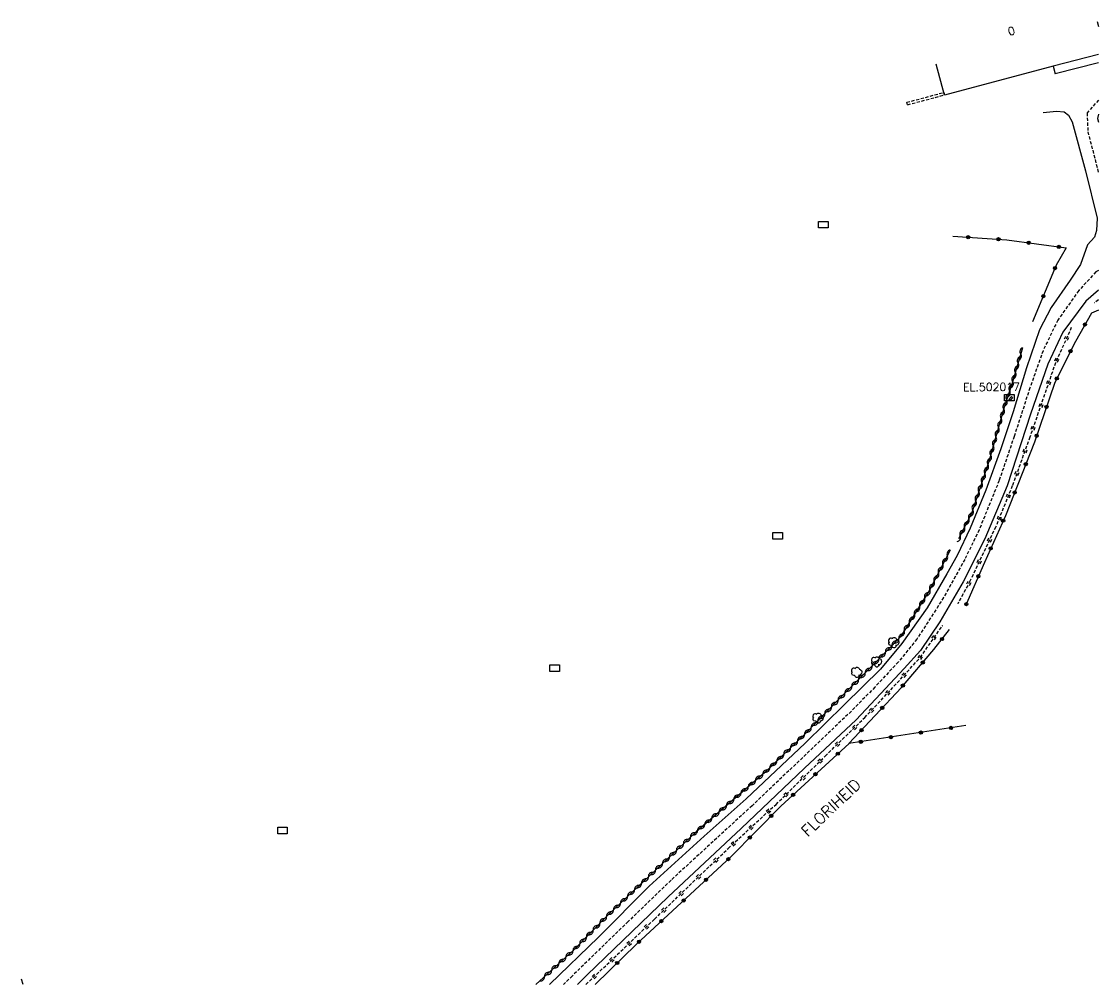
# Model space of a CAD drawing. Header units: millimetres. Extents: x 267000 to 268000, y 124000 to 125000.
# Drawn here: x 267831.8 to 268000, y 124000 to 124150.3 of the extents above; entities that cross this region are included whole.
import ezdxf
from ezdxf.enums import TextEntityAlignment as Align

# ---------------------------------------------------------------- set-up
doc = ezdxf.new("R2010")
doc.units = ezdxf.units.MM
doc.linetypes.add('DASHED', pattern=[0.75, 0.5, -0.25])
doc.layers.get('0').update_dxf_attribs({"linetype": 'CONTINUOUS'})
for name, color, linetype in [('W0001', 6, 'DASHED'), ('W0008', 7, 'CONTINUOUS'), ('W0100', 7, 'CONTINUOUS'), ('W0105', 7, 'CONTINUOUS'), ('W0112', 1, 'DASHED'), ('W0220', 5, 'DASHED'), ('W0300', 7, 'CONTINUOUS'), ('W0310', 3, 'CONTINUOUS'), ('W0322', 7, 'CONTINUOUS'), ('W0984', 7, 'CONTINUOUS'), ('W0989', 7, 'CONTINUOUS'), ('W0991', 7, 'CONTINUOUS'), ('W1471', 7, 'CONTINUOUS')]:
    doc.layers.add(name, color=color, linetype=linetype)
doc.styles.get("Standard").update_dxf_attribs({"font": 'romans.shx', "width": 0.85})

# ---------------------------------------------------------------- blocks, each defined once
blk = doc.blocks.new('T1471')
at = {"color": 0, "linetype": 'Continuous', "flags": 128}
blk.add_lwpolyline([(-0.75, -0.5), (-0.75, 0.5), (0.75, 0.5), (0.75, -0.5), (-0.75, -0.5)], dxfattribs=at)
blk = doc.blocks.new('T300')
for p, q in [((-0.8, 0.51), (-0.86, 0.34)), ((-0.86, 0.34), (-0.86, 0.17)), ((-0.86, 0.17), (-0.74, 0.06)), ((-0.69, 0.63), (-0.8, 0.51)), ((-0.8, -0.06), (-0.74, 0.06)), ((-0.74, 0.06), (-0.69, 0.11)), ((-0.57, 0.69), (-0.69, 0.63)), ((-0.46, 0.69), (-0.57, 0.69)), ((-0.29, 0.63), (-0.46, 0.69)), ((-0.29, 0.63), (-0.17, 0.74)), ((-0.23, 0.57), (-0.29, 0.63)), ((-0.17, 0.74), (-0.06, 0.8)), ((-0.06, 0.8), (0.06, 0.8)), ((0.06, 0.8), (0.23, 0.74)), ((0.23, 0.74), (0.34, 0.63)), ((0.34, 0.63), (0.4, 0.51)), ((0.46, 0.46), (0.34, 0.46)), ((0.4, 0.51), (0.4, 0.46)), ((0.57, 0.4), (0.46, 0.46)), ((0.57, 0.4), (0.69, 0.29)), ((0.69, 0.29), (0.74, 0.17)), ((0.74, 0.06), (0.69, -0.17)), ((0.74, 0.17), (0.74, 0.06)), ((-0.8, -0.17), (-0.8, -0.06)), ((-0.8, -0.23), (-0.8, -0.17)), ((-0.74, -0.34), (-0.8, -0.23)), ((-0.69, -0.4), (-0.74, -0.34)), ((-0.51, -0.46), (-0.69, -0.4)), ((-0.4, -0.46), (-0.51, -0.46)), ((-0.4, -0.46), (-0.34, -0.46)), ((-0.34, -0.46), (-0.34, -0.4)), ((-0.34, -0.51), (-0.34, -0.46)), ((-0.29, -0.63), (-0.34, -0.51)), ((-0.17, -0.74), (-0.29, -0.63)), ((-0.06, -0.8), (-0.17, -0.74)), ((0.06, -0.8), (-0.06, -0.8)), ((0.17, -0.74), (0.06, -0.8)), ((0.23, -0.69), (0.17, -0.74)), ((0.29, -0.46), (0.23, -0.46)), ((0.29, -0.63), (0.23, -0.69)), ((0.46, -0.4), (0.29, -0.46)), ((0.34, -0.51), (0.29, -0.63)), ((0.34, -0.51), (0.34, -0.46)), ((0.57, -0.34), (0.46, -0.4)), ((0.63, -0.29), (0.57, -0.34)), ((0.69, -0.17), (0.63, -0.29))]:
    blk.add_line(p, q)
blk = doc.blocks.new('t310o')
at = {"color": 0, "linetype": 'Continuous'}
for centre, start, end in [((-0.5, 0.38), 216.8699, 323.1304), ((0.5, -0.37), 36.8699, 143.1303)]:
    blk.add_arc(centre, 0.625, start, end, dxfattribs=at)
blk = doc.blocks.new('t322o')
at = {"color": 0, "linetype": 'Continuous'}
for radius in [0.25, 0.15]:
    blk.add_circle((0, 0), radius, dxfattribs=at)
blk = doc.blocks.new('t220o')
at = {"color": 0, "linetype": 'Continuous'}
for p, q in [((-0.25, 0.25), (0.25, 0.25)), ((-0.25, -0.25), (0.25, -0.25))]:
    blk.add_line(p, q, dxfattribs=at)

msp = doc.modelspace()

# ---------------------------------------------------------------- linework, layer by layer
at = {"layer": 'W0001'}
for points in [[(268000, 124138.08), (267998.23, 124136.06), (267998.34, 124133.13), (268000, 124126.75)], [(268000, 124111.44), (267999.6, 124111.24), (267996.91, 124108.32), (267993.65, 124103.72), (267991.34, 124098.93), (267989.3, 124093.15), (267986.84, 124085.57), (267984.49, 124078.67), (267981.36, 124070.98), (267979.12, 124066.36), (267975.82, 124060.4), (267971.64, 124053.91), (267968.75, 124050.37), (267965.09, 124046.43), (267961.41, 124042.67), (267945.9, 124027.9), (267933.24, 124016.28), (267926.55, 124009.83), (267917.83, 124001.35), (267916.46, 124000)]]:
    msp.add_lwpolyline(points, dxfattribs=at)
at = {"layer": 'W0008'}
for points in [[(267991.34, 124136.11), (267993.43, 124136.32), (267994.62, 124136.21), (267995.32, 124135.73), (267995.89, 124134.68), (267997.95, 124127.04), (267999.79, 124119.66), (267999.69, 124117.7), (267999.36, 124116.66), (267998.31, 124115.45), (267997.2, 124112.41), (267995.56, 124109.95), (267992.62, 124105.67), (267990.77, 124102.18), (267988.75, 124096.29), (267986.7, 124089.41), (267984.77, 124083.6), (267982.41, 124077.17), (267979.98, 124071.22), (267977.92, 124066.97), (267976.34, 124064.1), (267973.26, 124058.78), (267969.31, 124053.21), (267965.97, 124049.21), (267960.36, 124043.72), (267954.19, 124037.69), (267944.96, 124028.96), (267938.44, 124023.14), (267929.84, 124015.32), (267921.91, 124007.36), (267914.24, 124000)], [(268000, 124135.89), (267999.86, 124135.19), (268000, 124134.61)], [(268000, 124108.41), (267998.02, 124106.69), (267994.45, 124101.84), (267992.11, 124096.83), (267989.36, 124089.01), (267985.75, 124077.87), (267982.25, 124069.59), (267978.87, 124062.88), (267975.25, 124056.61), (267972.23, 124052.13), (267969.67, 124049.33), (267966.73, 124046.19), (267962.15, 124041.3), (267954.11, 124033.77), (267944.18, 124024.33), (267932.81, 124013.7), (267920.09, 124001.45), (267918.63, 124000)]]:
    msp.add_lwpolyline(points, dxfattribs=at)
at = {"layer": 'W0100'}
msp.add_line((267999.8, 124150.33), (268000, 124149.57), dxfattribs=at)
for points in [[(268000, 124145.21), (267992.91, 124143.34), (267975.94, 124138.83), (267974.66, 124143.66), (267974.66, 124143.66), (267974.66, 124143.66), (267974.66, 124143.66), (267974.66, 124143.66), (267974.66, 124143.66), (267974.66, 124143.66), (267974.66, 124143.66), (267974.66, 124143.66), (267974.66, 124143.66), (267974.66, 124143.66), (267974.66, 124143.66), (267974.66, 124143.66), (267974.66, 124143.66), (267974.66, 124143.66), (267974.66, 124143.66), (267974.66, 124143.66), (267974.66, 124143.66), (267974.66, 124143.66), (267974.66, 124143.66), (267974.66, 124143.66), (267974.66, 124143.66), (267974.66, 124143.66), (267974.66, 124143.66), (267974.66, 124143.66), (267974.66, 124143.66), (267974.66, 124143.66), (267974.66, 124143.66), (267974.66, 124143.66), (267974.66, 124143.66), (267974.66, 124143.66), (267974.66, 124143.66), (267974.66, 124143.66), (267974.66, 124143.66), (267974.66, 124143.66), (267974.66, 124143.66), (267974.66, 124143.66), (267974.66, 124143.66), (267974.66, 124143.66), (267974.66, 124143.66), (267974.66, 124143.66), (267974.66, 124143.66), (267974.66, 124143.66), (267974.66, 124143.66), (267974.66, 124143.66), (267974.66, 124143.66), (267974.66, 124143.66), (267974.66, 124143.66), (267974.66, 124143.66), (267974.66, 124143.66), (267974.66, 124143.66), (267974.66, 124143.66), (267974.66, 124143.66), (267974.66, 124143.66), (267974.66, 124143.66), (267974.66, 124143.66), (267974.66, 124143.66), (267974.66, 124143.66), (267974.66, 124143.66), (267974.66, 124143.66), (267974.66, 124143.66), (267974.66, 124143.66), (267974.66, 124143.66), (267974.66, 124143.66), (267974.66, 124143.66), (267974.66, 124143.66), (267974.66, 124143.66), (267974.66, 124143.66), (267974.66, 124143.66), (267974.66, 124143.66), (267974.66, 124143.66), (267974.66, 124143.66), (267974.66, 124143.66), (267974.66, 124143.66), (267974.66, 124143.66), (267974.66, 124143.66), (267974.66, 124143.66), (267974.66, 124143.66), (267974.66, 124143.66), (267974.66, 124143.66), (267974.66, 124143.66), (267974.66, 124143.66), (267974.66, 124143.66), (267974.66, 124143.66), (267974.66, 124143.66), (267974.66, 124143.66), (267974.66, 124143.66), (267974.66, 124143.66), (267974.66, 124143.66), (267974.66, 124143.66), (267974.66, 124143.66), (267974.66, 124143.66), (267974.66, 124143.66), (267974.66, 124143.66), (267974.66, 124143.66), (267974.66, 124143.66), (267974.66, 124143.66)], [(267974.66, 124143.66), (267974.66, 124143.66), (267974.66, 124143.66), (267974.66, 124143.66), (267974.66, 124143.66), (267974.66, 124143.66), (267974.66, 124143.66), (267974.66, 124143.66), (267974.66, 124143.66), (267974.66, 124143.66), (267974.66, 124143.66), (267974.66, 124143.66), (267974.66, 124143.66), (267974.66, 124143.66), (267974.66, 124143.66), (267974.66, 124143.66), (267974.66, 124143.66), (267974.66, 124143.66), (267974.66, 124143.66), (267974.66, 124143.66)], [(267986.01, 124091.35), (267986.43, 124091.79), (267986.6, 124091.63), (267986.21, 124091.17), (267986.01, 124091.35)], [(267832.05, 124000), (267831.8, 124000.8), (267831.8, 124000.8), (267831.8, 124000.8), (267831.8, 124000.8), (267831.8, 124000.8), (267831.8, 124000.8), (267831.8, 124000.8), (267831.8, 124000.8), (267831.8, 124000.8), (267831.8, 124000.8), (267831.8, 124000.8), (267831.8, 124000.8), (267831.8, 124000.8), (267831.8, 124000.8), (267831.8, 124000.8), (267831.8, 124000.8), (267831.8, 124000.8), (267831.8, 124000.8), (267831.8, 124000.8), (267831.8, 124000.8), (267831.8, 124000.8), (267831.8, 124000.8), (267831.8, 124000.8), (267831.8, 124000.8), (267831.8, 124000.8), (267831.8, 124000.8), (267831.8, 124000.8), (267831.8, 124000.8), (267831.8, 124000.8), (267831.8, 124000.8), (267831.8, 124000.8), (267831.8, 124000.8), (267831.8, 124000.8), (267831.8, 124000.8), (267831.8, 124000.8), (267831.8, 124000.8), (267831.8, 124000.8), (267831.8, 124000.8), (267831.8, 124000.8), (267831.8, 124000.8), (267831.8, 124000.8), (267831.8, 124000.8), (267831.8, 124000.8), (267831.8, 124000.8), (267831.8, 124000.8), (267831.8, 124000.8), (267831.8, 124000.8), (267831.8, 124000.8), (267831.8, 124000.8), (267831.8, 124000.8), (267831.8, 124000.8), (267831.8, 124000.8), (267831.8, 124000.8), (267831.8, 124000.8), (267831.8, 124000.8), (267831.8, 124000.8), (267831.8, 124000.8), (267831.8, 124000.8), (267831.8, 124000.8), (267831.8, 124000.8), (267831.8, 124000.8), (267831.8, 124000.8), (267831.8, 124000.8), (267831.8, 124000.8), (267831.8, 124000.8), (267831.8, 124000.8), (267831.8, 124000.8), (267831.8, 124000.8), (267831.8, 124000.8), (267831.8, 124000.8), (267831.8, 124000.8), (267831.8, 124000.8), (267831.8, 124000.8), (267831.8, 124000.8), (267831.8, 124000.8), (267831.8, 124000.8), (267831.8, 124000.8), (267831.8, 124000.8), (267831.8, 124000.8), (267831.8, 124000.8), (267831.8, 124000.8), (267831.8, 124000.8), (267831.8, 124000.8), (267831.8, 124000.8), (267831.8, 124000.8), (267831.8, 124000.8), (267831.8, 124000.8), (267831.8, 124000.8), (267831.8, 124000.8), (267831.8, 124000.8), (267831.8, 124000.8), (267831.8, 124000.8), (267831.8, 124000.8), (267831.8, 124000.8)], [(267831.8, 124000.8), (267831.8, 124000.8), (267831.8, 124000.8), (267831.8, 124000.8), (267831.8, 124000.8), (267831.8, 124000.8), (267831.8, 124000.8), (267831.8, 124000.8), (267831.8, 124000.8), (267831.8, 124000.8), (267831.8, 124000.8), (267831.8, 124000.8), (267831.8, 124000.8), (267831.8, 124000.8), (267831.8, 124000.8), (267831.8, 124000.8), (267831.8, 124000.8), (267831.8, 124000.8), (267831.8, 124000.8), (267831.8, 124000.8)]]:
    msp.add_lwpolyline(points, dxfattribs=at)
at = {"layer": 'W0105'}
for p in [(267992.94, 124143.35), (268000, 124143.91)]:
    msp.add_line(p, (267993.26, 124142.15), dxfattribs=at)
at = {"layer": 'W0112'}
for points in [[(267970.17, 124137.34), (267970.07, 124137.72), (267975.83, 124139.26), (267975.93, 124138.87), (267975.93, 124138.87), (267975.93, 124138.87), (267975.93, 124138.87), (267975.93, 124138.87), (267975.93, 124138.87), (267975.93, 124138.87), (267975.93, 124138.87), (267975.93, 124138.87), (267975.93, 124138.87), (267975.93, 124138.87), (267975.93, 124138.87), (267975.93, 124138.87), (267975.93, 124138.87), (267975.93, 124138.87), (267975.93, 124138.87), (267975.93, 124138.87), (267975.93, 124138.87), (267975.93, 124138.87), (267975.93, 124138.87), (267975.93, 124138.87), (267975.93, 124138.87), (267975.93, 124138.87), (267975.93, 124138.87), (267975.93, 124138.87), (267975.93, 124138.87), (267975.93, 124138.87), (267975.93, 124138.87), (267975.93, 124138.87), (267975.93, 124138.87), (267975.93, 124138.87), (267975.93, 124138.87), (267975.93, 124138.87), (267975.93, 124138.87), (267975.93, 124138.87), (267975.93, 124138.87), (267975.93, 124138.87), (267975.93, 124138.87), (267975.93, 124138.87), (267975.93, 124138.87), (267975.93, 124138.87), (267975.93, 124138.87), (267975.93, 124138.87), (267975.93, 124138.87), (267975.93, 124138.87), (267975.93, 124138.87), (267975.93, 124138.87), (267975.93, 124138.87), (267975.93, 124138.87), (267975.93, 124138.87), (267975.93, 124138.87), (267975.93, 124138.87), (267975.93, 124138.87), (267975.93, 124138.87), (267975.93, 124138.87), (267975.93, 124138.87), (267975.93, 124138.87), (267975.93, 124138.87), (267975.93, 124138.87), (267975.93, 124138.87), (267975.93, 124138.87), (267975.93, 124138.87), (267975.93, 124138.87), (267975.93, 124138.87), (267975.93, 124138.87), (267975.93, 124138.87), (267975.93, 124138.87), (267975.93, 124138.87), (267975.93, 124138.87), (267975.93, 124138.87), (267975.93, 124138.87), (267975.93, 124138.87), (267975.93, 124138.87), (267975.93, 124138.87), (267975.93, 124138.87), (267975.93, 124138.87), (267975.93, 124138.87), (267975.93, 124138.87), (267975.93, 124138.87), (267975.93, 124138.87), (267975.93, 124138.87), (267975.93, 124138.87), (267975.93, 124138.87), (267975.93, 124138.87), (267975.93, 124138.87), (267975.93, 124138.87), (267975.93, 124138.87), (267975.93, 124138.87), (267975.93, 124138.87), (267975.93, 124138.87), (267975.93, 124138.87), (267975.93, 124138.87), (267975.93, 124138.87), (267975.93, 124138.87), (267975.93, 124138.87), (267975.93, 124138.87), (267975.93, 124138.87), (267975.93, 124138.87), (267975.93, 124138.87), (267975.93, 124138.87), (267975.93, 124138.87), (267975.93, 124138.87), (267975.93, 124138.87), (267975.93, 124138.87), (267975.93, 124138.87), (267975.93, 124138.87), (267975.93, 124138.87), (267975.93, 124138.87), (267975.93, 124138.87), (267975.93, 124138.87), (267975.93, 124138.87), (267975.93, 124138.87), (267975.93, 124138.87), (267975.93, 124138.87), (267975.93, 124138.87), (267975.93, 124138.87), (267975.93, 124138.87)], [(267970.17, 124137.34), (267975.93, 124138.87), (267975.93, 124138.87), (267975.93, 124138.87), (267975.93, 124138.87), (267975.93, 124138.87), (267975.93, 124138.87), (267975.93, 124138.87), (267975.93, 124138.87), (267975.93, 124138.87), (267975.93, 124138.87), (267975.93, 124138.87), (267975.93, 124138.87), (267975.93, 124138.87), (267975.93, 124138.87), (267975.93, 124138.87), (267975.93, 124138.87), (267975.93, 124138.87), (267975.93, 124138.87), (267975.93, 124138.87), (267975.93, 124138.87), (267975.93, 124138.87), (267975.93, 124138.87), (267975.93, 124138.87), (267975.93, 124138.87), (267975.93, 124138.87), (267975.93, 124138.87), (267975.93, 124138.87), (267975.93, 124138.87), (267975.93, 124138.87), (267975.93, 124138.87), (267975.93, 124138.87), (267975.93, 124138.87), (267975.93, 124138.87), (267975.93, 124138.87), (267975.93, 124138.87), (267975.93, 124138.87), (267975.93, 124138.87), (267975.93, 124138.87), (267975.93, 124138.87), (267975.93, 124138.87), (267975.93, 124138.87), (267975.93, 124138.87), (267975.93, 124138.87), (267975.93, 124138.87), (267975.93, 124138.87), (267975.93, 124138.87), (267975.93, 124138.87), (267975.93, 124138.87), (267975.93, 124138.87), (267975.93, 124138.87), (267975.93, 124138.87), (267975.93, 124138.87), (267975.93, 124138.87), (267975.93, 124138.87), (267975.93, 124138.87), (267975.93, 124138.87), (267975.93, 124138.87), (267975.93, 124138.87), (267975.93, 124138.87), (267975.93, 124138.87), (267975.93, 124138.87), (267975.93, 124138.87), (267975.93, 124138.87), (267975.93, 124138.87), (267975.93, 124138.87), (267975.93, 124138.87), (267975.93, 124138.87), (267975.93, 124138.87), (267975.93, 124138.87), (267975.93, 124138.87), (267975.93, 124138.87), (267975.93, 124138.87), (267975.93, 124138.87), (267975.93, 124138.87), (267975.93, 124138.87), (267975.93, 124138.87), (267975.93, 124138.87), (267975.93, 124138.87), (267975.93, 124138.87), (267975.93, 124138.87), (267975.93, 124138.87), (267975.93, 124138.87), (267975.93, 124138.87), (267975.93, 124138.87), (267975.93, 124138.87), (267975.93, 124138.87), (267975.93, 124138.87), (267975.93, 124138.87), (267975.93, 124138.87), (267975.93, 124138.87), (267975.93, 124138.87), (267975.93, 124138.87), (267975.93, 124138.87), (267975.93, 124138.87), (267975.93, 124138.87), (267975.93, 124138.87), (267975.93, 124138.87), (267975.93, 124138.87), (267975.93, 124138.87), (267975.93, 124138.87), (267975.93, 124138.87), (267975.93, 124138.87), (267975.93, 124138.87), (267975.93, 124138.87), (267975.93, 124138.87), (267975.93, 124138.87), (267975.93, 124138.87), (267975.93, 124138.87), (267975.93, 124138.87), (267975.93, 124138.87), (267975.93, 124138.87), (267975.93, 124138.87), (267975.93, 124138.87), (267975.93, 124138.87), (267975.93, 124138.87), (267975.93, 124138.87), (267975.93, 124138.87), (267975.93, 124138.87), (267975.93, 124138.87)]]:
    msp.add_lwpolyline(points, dxfattribs=at)
at = {"layer": 'W0220'}
for points in [[(268000, 124106.88), (267999.33, 124106.39), (267999.33, 124106.39), (267999.33, 124106.39), (267999.33, 124106.39), (267999.33, 124106.39), (267999.33, 124106.39), (267999.33, 124106.39), (267999.33, 124106.39), (267999.33, 124106.39), (267999.33, 124106.39), (267999.33, 124106.39), (267999.33, 124106.39), (267999.33, 124106.39), (267999.33, 124106.39), (267999.33, 124106.39), (267999.33, 124106.39), (267999.33, 124106.39), (267999.33, 124106.39), (267999.33, 124106.39), (267999.33, 124106.39), (267999.33, 124106.39), (267999.33, 124106.39), (267999.33, 124106.39), (267999.33, 124106.39), (267999.33, 124106.39), (267999.33, 124106.39), (267999.33, 124106.39), (267999.33, 124106.39), (267999.33, 124106.39), (267999.33, 124106.39), (267999.33, 124106.39), (267999.33, 124106.39), (267999.33, 124106.39), (267999.33, 124106.39), (267999.33, 124106.39), (267999.33, 124106.39), (267999.33, 124106.39), (267999.33, 124106.39), (267999.33, 124106.39), (267999.33, 124106.39), (267999.33, 124106.39), (267999.33, 124106.39), (267999.33, 124106.39), (267999.33, 124106.39), (267999.33, 124106.39), (267999.33, 124106.39), (267999.33, 124106.39), (267999.33, 124106.39), (267999.33, 124106.39), (267999.33, 124106.39), (267999.33, 124106.39), (267999.33, 124106.39), (267999.33, 124106.39), (267999.33, 124106.39), (267999.33, 124106.39), (267999.33, 124106.39), (267999.33, 124106.39), (267999.33, 124106.39), (267999.33, 124106.39), (267999.33, 124106.39), (267999.33, 124106.39), (267999.33, 124106.39), (267999.33, 124106.39), (267999.33, 124106.39), (267999.33, 124106.39), (267999.33, 124106.39), (267999.33, 124106.39), (267999.33, 124106.39), (267999.33, 124106.39), (267999.33, 124106.39), (267999.33, 124106.39), (267999.33, 124106.39), (267999.33, 124106.39), (267999.33, 124106.39), (267999.33, 124106.39), (267999.33, 124106.39), (267999.33, 124106.39), (267999.33, 124106.39), (267999.33, 124106.39), (267999.33, 124106.39), (267999.33, 124106.39), (267999.33, 124106.39), (267999.33, 124106.39), (267999.33, 124106.39), (267999.33, 124106.39)], [(267999.33, 124106.39), (267999.33, 124106.39), (267999.33, 124106.39), (267999.33, 124106.39), (267999.33, 124106.39), (267999.33, 124106.39), (267999.33, 124106.39), (267999.33, 124106.39), (267999.33, 124106.39), (267999.33, 124106.39), (267999.33, 124106.39), (267999.33, 124106.39), (267999.33, 124106.39), (267999.33, 124106.39), (267999.33, 124106.39), (267999.33, 124106.39), (267999.33, 124106.39), (267999.33, 124106.39), (267999.33, 124106.39), (267999.33, 124106.39)], [(267995.76, 124102.56), (267993.29, 124097.07), (267989.28, 124085.43), (267986.54, 124077.83), (267983.95, 124071.43), (267979.93, 124062.96), (267978.02, 124059.42), (267978.02, 124059.42), (267978.02, 124059.42), (267978.02, 124059.42), (267978.02, 124059.42), (267978.02, 124059.42), (267978.02, 124059.42), (267978.02, 124059.42), (267978.02, 124059.42), (267978.02, 124059.42), (267978.02, 124059.42), (267978.02, 124059.42), (267978.02, 124059.42), (267978.02, 124059.42), (267978.02, 124059.42), (267978.02, 124059.42), (267978.02, 124059.42), (267978.02, 124059.42), (267978.02, 124059.42), (267978.02, 124059.42), (267978.02, 124059.42), (267978.02, 124059.42), (267978.02, 124059.42), (267978.02, 124059.42), (267978.02, 124059.42), (267978.02, 124059.42), (267978.02, 124059.42), (267978.02, 124059.42), (267978.02, 124059.42), (267978.02, 124059.42), (267978.02, 124059.42), (267978.02, 124059.42), (267978.02, 124059.42), (267978.02, 124059.42), (267978.02, 124059.42), (267978.02, 124059.42), (267978.02, 124059.42), (267978.02, 124059.42), (267978.02, 124059.42), (267978.02, 124059.42), (267978.02, 124059.42), (267978.02, 124059.42), (267978.02, 124059.42), (267978.02, 124059.42), (267978.02, 124059.42), (267978.02, 124059.42), (267978.02, 124059.42), (267978.02, 124059.42), (267978.02, 124059.42), (267978.02, 124059.42), (267978.02, 124059.42), (267978.02, 124059.42), (267978.02, 124059.42), (267978.02, 124059.42), (267978.02, 124059.42), (267978.02, 124059.42), (267978.02, 124059.42), (267978.02, 124059.42), (267978.02, 124059.42), (267978.02, 124059.42), (267978.02, 124059.42), (267978.02, 124059.42), (267978.02, 124059.42), (267978.02, 124059.42), (267978.02, 124059.42), (267978.02, 124059.42), (267978.02, 124059.42), (267978.02, 124059.42), (267978.02, 124059.42), (267978.02, 124059.42), (267978.02, 124059.42), (267978.02, 124059.42), (267978.02, 124059.42), (267978.02, 124059.42), (267978.02, 124059.42), (267978.02, 124059.42), (267978.02, 124059.42), (267978.02, 124059.42), (267978.02, 124059.42), (267978.02, 124059.42), (267978.02, 124059.42), (267978.02, 124059.42), (267978.02, 124059.42), (267978.02, 124059.42), (267978.02, 124059.42), (267978.02, 124059.42), (267978.02, 124059.42), (267978.02, 124059.42), (267978.02, 124059.42), (267978.02, 124059.42), (267978.02, 124059.42), (267978.02, 124059.42), (267978.02, 124059.42), (267978.02, 124059.42), (267978.02, 124059.42)], [(267978.02, 124059.42), (267978.02, 124059.42), (267978.02, 124059.42), (267978.02, 124059.42), (267978.02, 124059.42), (267978.02, 124059.42), (267978.02, 124059.42), (267978.02, 124059.42), (267978.02, 124059.42), (267978.02, 124059.42), (267978.02, 124059.42), (267978.02, 124059.42), (267978.02, 124059.42), (267978.02, 124059.42), (267978.02, 124059.42), (267978.02, 124059.42), (267978.02, 124059.42), (267978.02, 124059.42), (267978.02, 124059.42), (267978.02, 124059.42)], [(267919.96, 124000), (267930.67, 124010.2), (267942.18, 124021.25), (267949.64, 124028.12), (267957.31, 124035.64), (267963.49, 124041.66), (267967.55, 124046), (267972.17, 124051.05), (267975.68, 124056.06), (267975.68, 124056.06), (267975.68, 124056.06), (267975.68, 124056.06), (267975.68, 124056.06), (267975.68, 124056.06), (267975.68, 124056.06), (267975.68, 124056.06), (267975.68, 124056.06), (267975.68, 124056.06), (267975.68, 124056.06), (267975.68, 124056.06), (267975.68, 124056.06), (267975.68, 124056.06), (267975.68, 124056.06), (267975.68, 124056.06), (267975.68, 124056.06), (267975.68, 124056.06), (267975.68, 124056.06), (267975.68, 124056.06), (267975.68, 124056.06), (267975.68, 124056.06), (267975.68, 124056.06), (267975.68, 124056.06), (267975.68, 124056.06), (267975.68, 124056.06), (267975.68, 124056.06), (267975.68, 124056.06), (267975.68, 124056.06), (267975.68, 124056.06), (267975.68, 124056.06), (267975.68, 124056.06), (267975.68, 124056.06), (267975.68, 124056.06), (267975.68, 124056.06), (267975.68, 124056.06), (267975.68, 124056.06), (267975.68, 124056.06), (267975.68, 124056.06), (267975.68, 124056.06), (267975.68, 124056.06), (267975.68, 124056.06), (267975.68, 124056.06), (267975.68, 124056.06), (267975.68, 124056.06), (267975.68, 124056.06), (267975.68, 124056.06), (267975.68, 124056.06), (267975.68, 124056.06), (267975.68, 124056.06), (267975.68, 124056.06), (267975.68, 124056.06), (267975.68, 124056.06), (267975.68, 124056.06), (267975.68, 124056.06), (267975.68, 124056.06), (267975.68, 124056.06), (267975.68, 124056.06), (267975.68, 124056.06), (267975.68, 124056.06), (267975.68, 124056.06), (267975.68, 124056.06), (267975.68, 124056.06), (267975.68, 124056.06), (267975.68, 124056.06), (267975.68, 124056.06), (267975.68, 124056.06), (267975.68, 124056.06), (267975.68, 124056.06), (267975.68, 124056.06), (267975.68, 124056.06), (267975.68, 124056.06), (267975.68, 124056.06), (267975.68, 124056.06), (267975.68, 124056.06), (267975.68, 124056.06), (267975.68, 124056.06), (267975.68, 124056.06), (267975.68, 124056.06), (267975.68, 124056.06), (267975.68, 124056.06), (267975.68, 124056.06), (267975.68, 124056.06), (267975.68, 124056.06), (267975.68, 124056.06), (267975.68, 124056.06), (267975.68, 124056.06), (267975.68, 124056.06), (267975.68, 124056.06), (267975.68, 124056.06), (267975.68, 124056.06), (267975.68, 124056.06), (267975.68, 124056.06)], [(267975.68, 124056.06), (267975.68, 124056.06), (267975.68, 124056.06), (267975.68, 124056.06), (267975.68, 124056.06), (267975.68, 124056.06), (267975.68, 124056.06), (267975.68, 124056.06), (267975.68, 124056.06), (267975.68, 124056.06), (267975.68, 124056.06), (267975.68, 124056.06), (267975.68, 124056.06), (267975.68, 124056.06), (267975.68, 124056.06), (267975.68, 124056.06), (267975.68, 124056.06), (267975.68, 124056.06), (267975.68, 124056.06), (267975.68, 124056.06)]]:
    msp.add_lwpolyline(points, dxfattribs=at)
at = {"layer": 'W0310'}
for points in [[(267988.14, 124099.4), (267988.14, 124099.4), (267988.14, 124099.4), (267988.14, 124099.4), (267988.14, 124099.4), (267988.14, 124099.4), (267988.14, 124099.4), (267988.14, 124099.4), (267988.14, 124099.4), (267988.14, 124099.4), (267988.14, 124099.4), (267988.14, 124099.4), (267988.14, 124099.4), (267988.14, 124099.4), (267988.14, 124099.4), (267986.55, 124094.01), (267985.27, 124090.13), (267982.89, 124081.67), (267980.17, 124073.54), (267978.16, 124069.58)], [(267988.14, 124099.4), (267988.14, 124099.4), (267988.14, 124099.4), (267988.14, 124099.4), (267988.14, 124099.4), (267988.14, 124099.4), (267988.14, 124099.4), (267988.14, 124099.4), (267988.14, 124099.4), (267988.14, 124099.4), (267988.14, 124099.4), (267988.14, 124099.4), (267988.14, 124099.4), (267988.14, 124099.4), (267988.14, 124099.4), (267988.14, 124099.4), (267988.14, 124099.4), (267988.14, 124099.4), (267988.14, 124099.4), (267988.14, 124099.4), (267988.14, 124099.4), (267988.14, 124099.4), (267988.14, 124099.4), (267988.14, 124099.4), (267988.14, 124099.4), (267988.14, 124099.4), (267988.14, 124099.4), (267988.14, 124099.4), (267988.14, 124099.4), (267988.14, 124099.4), (267988.14, 124099.4), (267988.14, 124099.4), (267988.14, 124099.4), (267988.14, 124099.4), (267988.14, 124099.4), (267988.14, 124099.4), (267988.14, 124099.4), (267988.14, 124099.4), (267988.14, 124099.4), (267988.14, 124099.4), (267988.14, 124099.4), (267988.14, 124099.4), (267988.14, 124099.4), (267988.14, 124099.4), (267988.14, 124099.4), (267988.14, 124099.4), (267988.14, 124099.4), (267988.14, 124099.4), (267988.14, 124099.4), (267988.14, 124099.4), (267988.14, 124099.4), (267988.14, 124099.4), (267988.14, 124099.4), (267988.14, 124099.4), (267988.14, 124099.4), (267988.14, 124099.4), (267988.14, 124099.4), (267988.14, 124099.4), (267988.14, 124099.4), (267988.14, 124099.4), (267988.14, 124099.4), (267988.14, 124099.4), (267988.14, 124099.4), (267988.14, 124099.4), (267988.14, 124099.4), (267988.14, 124099.4), (267988.14, 124099.4), (267988.14, 124099.4), (267988.14, 124099.4), (267988.14, 124099.4), (267988.14, 124099.4), (267988.14, 124099.4), (267988.14, 124099.4), (267988.14, 124099.4), (267988.14, 124099.4), (267988.14, 124099.4), (267988.14, 124099.4), (267988.14, 124099.4), (267988.14, 124099.4), (267988.14, 124099.4), (267988.14, 124099.4), (267988.14, 124099.4), (267988.14, 124099.4), (267988.14, 124099.4), (267988.14, 124099.4), (267988.14, 124099.4), (267988.14, 124099.4), (267988.14, 124099.4), (267988.14, 124099.4), (267988.14, 124099.4), (267988.14, 124099.4), (267988.14, 124099.4), (267988.14, 124099.4), (267988.14, 124099.4), (267988.14, 124099.4), (267988.14, 124099.4), (267988.14, 124099.4), (267988.14, 124099.4), (267988.14, 124099.4), (267988.14, 124099.4), (267988.14, 124099.4)], [(267976.84, 124067.82), (267976.84, 124067.82), (267976.84, 124067.82), (267976.84, 124067.82), (267976.84, 124067.82), (267976.84, 124067.82), (267976.84, 124067.82), (267976.84, 124067.82), (267976.84, 124067.82), (267976.84, 124067.82), (267973.63, 124061.56), (267969.07, 124054.27), (267964.68, 124049.75), (267959.46, 124044.52), (267954.22, 124039.18), (267947.9, 124033.11), (267937.17, 124023.84), (267923.6, 124011.05), (267918.02, 124005.36), (267912.14, 124000)], [(267976.84, 124067.82), (267976.84, 124067.82), (267976.84, 124067.82), (267976.84, 124067.82), (267976.84, 124067.82), (267976.84, 124067.82), (267976.84, 124067.82), (267976.84, 124067.82), (267976.84, 124067.82), (267976.84, 124067.82), (267976.84, 124067.82), (267976.84, 124067.82), (267976.84, 124067.82), (267976.84, 124067.82), (267976.84, 124067.82), (267976.84, 124067.82), (267976.84, 124067.82), (267976.84, 124067.82), (267976.84, 124067.82), (267976.84, 124067.82), (267976.84, 124067.82), (267976.84, 124067.82), (267976.84, 124067.82), (267976.84, 124067.82), (267976.84, 124067.82), (267976.84, 124067.82), (267976.84, 124067.82), (267976.84, 124067.82), (267976.84, 124067.82), (267976.84, 124067.82), (267976.84, 124067.82), (267976.84, 124067.82), (267976.84, 124067.82), (267976.84, 124067.82), (267976.84, 124067.82), (267976.84, 124067.82), (267976.84, 124067.82), (267976.84, 124067.82), (267976.84, 124067.82), (267976.84, 124067.82), (267976.84, 124067.82), (267976.84, 124067.82), (267976.84, 124067.82), (267976.84, 124067.82), (267976.84, 124067.82), (267976.84, 124067.82), (267976.84, 124067.82), (267976.84, 124067.82), (267976.84, 124067.82), (267976.84, 124067.82), (267976.84, 124067.82), (267976.84, 124067.82), (267976.84, 124067.82), (267976.84, 124067.82), (267976.84, 124067.82), (267976.84, 124067.82), (267976.84, 124067.82), (267976.84, 124067.82), (267976.84, 124067.82), (267976.84, 124067.82), (267976.84, 124067.82), (267976.84, 124067.82), (267976.84, 124067.82), (267976.84, 124067.82), (267976.84, 124067.82), (267976.84, 124067.82), (267976.84, 124067.82), (267976.84, 124067.82), (267976.84, 124067.82), (267976.84, 124067.82), (267976.84, 124067.82), (267976.84, 124067.82), (267976.84, 124067.82), (267976.84, 124067.82), (267976.84, 124067.82), (267976.84, 124067.82), (267976.84, 124067.82), (267976.84, 124067.82), (267976.84, 124067.82), (267976.84, 124067.82), (267976.84, 124067.82), (267976.84, 124067.82), (267976.84, 124067.82), (267976.84, 124067.82), (267976.84, 124067.82), (267976.84, 124067.82), (267976.84, 124067.82), (267976.84, 124067.82), (267976.84, 124067.82), (267976.84, 124067.82), (267976.84, 124067.82), (267976.84, 124067.82), (267976.84, 124067.82), (267976.84, 124067.82), (267976.84, 124067.82), (267976.84, 124067.82), (267976.84, 124067.82), (267976.84, 124067.82), (267976.84, 124067.82), (267976.84, 124067.82), (267976.84, 124067.82)]]:
    msp.add_lwpolyline(points, dxfattribs=at)
at = {"layer": 'W0322'}
for points in [[(267977.28, 124116.82), (267977.28, 124116.82), (267977.28, 124116.82), (267977.28, 124116.82), (267977.28, 124116.82), (267977.28, 124116.82), (267977.28, 124116.82), (267977.28, 124116.82), (267977.28, 124116.82), (267977.28, 124116.82), (267977.28, 124116.82), (267977.28, 124116.82), (267977.28, 124116.82), (267977.28, 124116.82), (267977.28, 124116.82), (267977.28, 124116.82), (267977.28, 124116.82), (267977.28, 124116.82), (267977.28, 124116.82), (267977.28, 124116.82), (267977.28, 124116.82), (267977.28, 124116.82), (267977.28, 124116.82), (267977.28, 124116.82), (267977.28, 124116.82), (267977.28, 124116.82), (267977.28, 124116.82), (267977.28, 124116.82), (267977.28, 124116.82), (267977.28, 124116.82), (267977.28, 124116.82), (267977.28, 124116.82), (267977.28, 124116.82), (267977.28, 124116.82), (267977.28, 124116.82), (267977.28, 124116.82), (267977.28, 124116.82), (267977.28, 124116.82), (267977.28, 124116.82), (267977.28, 124116.82), (267977.28, 124116.82), (267977.28, 124116.82), (267977.28, 124116.82), (267977.28, 124116.82), (267977.28, 124116.82), (267977.28, 124116.82), (267977.28, 124116.82), (267977.28, 124116.82), (267977.28, 124116.82), (267977.28, 124116.82), (267977.28, 124116.82), (267977.28, 124116.82), (267977.28, 124116.82), (267977.28, 124116.82), (267977.28, 124116.82), (267977.28, 124116.82), (267977.28, 124116.82), (267977.28, 124116.82), (267977.28, 124116.82), (267977.28, 124116.82), (267977.28, 124116.82), (267977.28, 124116.82), (267977.28, 124116.82), (267977.28, 124116.82), (267977.28, 124116.82), (267977.28, 124116.82), (267977.28, 124116.82), (267977.28, 124116.82), (267977.28, 124116.82), (267977.28, 124116.82), (267977.28, 124116.82), (267977.28, 124116.82), (267977.28, 124116.82), (267977.28, 124116.82), (267977.28, 124116.82), (267977.28, 124116.82), (267977.28, 124116.82), (267977.28, 124116.82), (267977.28, 124116.82), (267977.28, 124116.82), (267977.28, 124116.82), (267977.28, 124116.82), (267977.28, 124116.82), (267977.28, 124116.82), (267977.28, 124116.82), (267977.28, 124116.82), (267977.28, 124116.82), (267977.28, 124116.82), (267977.28, 124116.82), (267977.28, 124116.82), (267977.28, 124116.82), (267977.28, 124116.82), (267977.28, 124116.82), (267977.28, 124116.82), (267977.28, 124116.82), (267977.28, 124116.82), (267977.28, 124116.82), (267977.28, 124116.82), (267977.28, 124116.82), (267977.28, 124116.82), (267977.28, 124116.82)], [(267977.28, 124116.82), (267977.28, 124116.82), (267977.28, 124116.82), (267977.28, 124116.82), (267977.28, 124116.82), (267977.28, 124116.82), (267977.28, 124116.82), (267977.28, 124116.82), (267977.28, 124116.82), (267977.28, 124116.82), (267977.28, 124116.82), (267977.28, 124116.82), (267977.28, 124116.82), (267977.28, 124116.82), (267977.28, 124116.82), (267977.28, 124116.82), (267985.68, 124116.25), (267994.94, 124115), (267993.4, 124112.28), (267989.71, 124103.47)], [(268000, 124105.25), (267998.9, 124104.8), (267996.4, 124100.38), (267993.18, 124093.97), (267990, 124084.66), (267985.48, 124073.16), (267982.18, 124065.9), (267979.25, 124059.1)], [(267979.31, 124040.41), (267979.31, 124040.41), (267979.31, 124040.41), (267979.31, 124040.41), (267979.31, 124040.41), (267979.31, 124040.41), (267979.31, 124040.41), (267979.31, 124040.41), (267979.31, 124040.41), (267979.31, 124040.41), (267979.31, 124040.41), (267979.31, 124040.41), (267979.31, 124040.41), (267979.31, 124040.41), (267979.31, 124040.41), (267979.31, 124040.41), (267961.03, 124037.61), (267969.22, 124046.38), (267974.31, 124052.29), (267976.72, 124055.43)], [(267979.31, 124040.41), (267979.31, 124040.41), (267979.31, 124040.41), (267979.31, 124040.41), (267979.31, 124040.41), (267979.31, 124040.41), (267979.31, 124040.41), (267979.31, 124040.41), (267979.31, 124040.41), (267979.31, 124040.41), (267979.31, 124040.41), (267979.31, 124040.41), (267979.31, 124040.41), (267979.31, 124040.41), (267979.31, 124040.41), (267979.31, 124040.41), (267979.31, 124040.41), (267979.31, 124040.41), (267979.31, 124040.41), (267979.31, 124040.41), (267979.31, 124040.41), (267979.31, 124040.41), (267979.31, 124040.41), (267979.31, 124040.41), (267979.31, 124040.41), (267979.31, 124040.41), (267979.31, 124040.41), (267979.31, 124040.41), (267979.31, 124040.41), (267979.31, 124040.41), (267979.31, 124040.41), (267979.31, 124040.41), (267979.31, 124040.41), (267979.31, 124040.41), (267979.31, 124040.41), (267979.31, 124040.41), (267979.31, 124040.41), (267979.31, 124040.41), (267979.31, 124040.41), (267979.31, 124040.41), (267979.31, 124040.41), (267979.31, 124040.41), (267979.31, 124040.41), (267979.31, 124040.41), (267979.31, 124040.41), (267979.31, 124040.41), (267979.31, 124040.41), (267979.31, 124040.41), (267979.31, 124040.41), (267979.31, 124040.41), (267979.31, 124040.41), (267979.31, 124040.41), (267979.31, 124040.41), (267979.31, 124040.41), (267979.31, 124040.41), (267979.31, 124040.41), (267979.31, 124040.41), (267979.31, 124040.41), (267979.31, 124040.41), (267979.31, 124040.41), (267979.31, 124040.41), (267979.31, 124040.41), (267979.31, 124040.41), (267979.31, 124040.41), (267979.31, 124040.41), (267979.31, 124040.41), (267979.31, 124040.41), (267979.31, 124040.41), (267979.31, 124040.41), (267979.31, 124040.41), (267979.31, 124040.41), (267979.31, 124040.41), (267979.31, 124040.41), (267979.31, 124040.41), (267979.31, 124040.41), (267979.31, 124040.41), (267979.31, 124040.41), (267979.31, 124040.41), (267979.31, 124040.41), (267979.31, 124040.41), (267979.31, 124040.41), (267979.31, 124040.41), (267979.31, 124040.41), (267979.31, 124040.41), (267979.31, 124040.41), (267979.31, 124040.41), (267979.31, 124040.41), (267979.31, 124040.41), (267979.31, 124040.41), (267979.31, 124040.41), (267979.31, 124040.41), (267979.31, 124040.41), (267979.31, 124040.41), (267979.31, 124040.41), (267979.31, 124040.41), (267979.31, 124040.41), (267979.31, 124040.41), (267979.31, 124040.41), (267979.31, 124040.41), (267979.31, 124040.41), (267979.31, 124040.41)], [(267961.05, 124037.64), (267961.05, 124037.64), (267961.05, 124037.64), (267961.05, 124037.64), (267961.05, 124037.64), (267961.05, 124037.64), (267961.05, 124037.64), (267961.05, 124037.64), (267961.05, 124037.64), (267961.05, 124037.64), (267961.05, 124037.64), (267961.05, 124037.64), (267961.05, 124037.64), (267961.05, 124037.64), (267961.05, 124037.64), (267961.05, 124037.64), (267950.39, 124027.83), (267942.57, 124019.9), (267927.83, 124006.28), (267921.41, 124000)], [(267961.05, 124037.64), (267961.05, 124037.64), (267961.05, 124037.64), (267961.05, 124037.64), (267961.05, 124037.64), (267961.05, 124037.64), (267961.05, 124037.64), (267961.05, 124037.64), (267961.05, 124037.64), (267961.05, 124037.64), (267961.05, 124037.64), (267961.05, 124037.64), (267961.05, 124037.64), (267961.05, 124037.64), (267961.05, 124037.64), (267961.05, 124037.64), (267961.05, 124037.64), (267961.05, 124037.64), (267961.05, 124037.64), (267961.05, 124037.64), (267961.05, 124037.64), (267961.05, 124037.64), (267961.05, 124037.64), (267961.05, 124037.64), (267961.05, 124037.64), (267961.05, 124037.64), (267961.05, 124037.64), (267961.05, 124037.64), (267961.05, 124037.64), (267961.05, 124037.64), (267961.05, 124037.64), (267961.05, 124037.64), (267961.05, 124037.64), (267961.05, 124037.64), (267961.05, 124037.64), (267961.05, 124037.64), (267961.05, 124037.64), (267961.05, 124037.64), (267961.05, 124037.64), (267961.05, 124037.64), (267961.05, 124037.64), (267961.05, 124037.64), (267961.05, 124037.64), (267961.05, 124037.64), (267961.05, 124037.64), (267961.05, 124037.64), (267961.05, 124037.64), (267961.05, 124037.64), (267961.05, 124037.64), (267961.05, 124037.64), (267961.05, 124037.64), (267961.05, 124037.64), (267961.05, 124037.64), (267961.05, 124037.64), (267961.05, 124037.64), (267961.05, 124037.64), (267961.05, 124037.64), (267961.05, 124037.64), (267961.05, 124037.64), (267961.05, 124037.64), (267961.05, 124037.64), (267961.05, 124037.64), (267961.05, 124037.64), (267961.05, 124037.64), (267961.05, 124037.64), (267961.05, 124037.64), (267961.05, 124037.64), (267961.05, 124037.64), (267961.05, 124037.64), (267961.05, 124037.64), (267961.05, 124037.64), (267961.05, 124037.64), (267961.05, 124037.64), (267961.05, 124037.64), (267961.05, 124037.64), (267961.05, 124037.64), (267961.05, 124037.64), (267961.05, 124037.64), (267961.05, 124037.64), (267961.05, 124037.64), (267961.05, 124037.64), (267961.05, 124037.64), (267961.05, 124037.64), (267961.05, 124037.64), (267961.05, 124037.64), (267961.05, 124037.64), (267961.05, 124037.64), (267961.05, 124037.64), (267961.05, 124037.64), (267961.05, 124037.64), (267961.05, 124037.64), (267961.05, 124037.64), (267961.05, 124037.64), (267961.05, 124037.64), (267961.05, 124037.64), (267961.05, 124037.64), (267961.05, 124037.64), (267961.05, 124037.64), (267961.05, 124037.64), (267961.05, 124037.64), (267961.05, 124037.64)]]:
    msp.add_lwpolyline(points, dxfattribs=at)

# ---------------------------------------------------------------- block references
at = {"layer": 'W0220'}
for p, rotation in [((267994.99, 124100.85), 245.7725709781799), ((267993.45, 124097.43), 245.7725709781799), ((267992.2, 124093.9), 251.0265880874097), ((267990.98, 124090.35), 251.0265880874097), ((267989.76, 124086.8), 251.0265880874097), ((267988.51, 124083.27), 250.1385259635005), ((267987.23, 124079.74), 250.1385259635005), ((267985.9, 124076.24), 247.9194568710519), ((267984.49, 124072.76), 247.9194568710519), ((267982.96, 124069.34), 244.6349024102682), ((267981.35, 124065.96), 244.6349024102682), ((267979.72, 124062.58), 241.6820051930168), ((267974.33, 124054.14), 55.00271214254741), ((267972.18, 124051.07), 55.00271214254741), ((267969.65, 124048.3), 47.56869856657153), ((267967.12, 124045.54), 46.8607000901975), ((267964.55, 124042.8), 46.8607000901975), ((267961.92, 124040.13), 44.272320936644), ((267959.23, 124037.51), 44.272320936644), ((267956.55, 124034.89), 44.45287991467811), ((267953.87, 124032.27), 44.45287991467811), ((267951.2, 124029.64), 44.45287991467811), ((267948.48, 124027.05), 42.65770844627062), ((267945.73, 124024.51), 42.65770844627062), ((267942.97, 124021.97), 42.65770844627062), ((267940.25, 124019.39), 43.80890368038762), ((267937.54, 124016.79), 43.80890368038762), ((267934.84, 124014.2), 43.80890368038762), ((267932.13, 124011.6), 43.80890368038762), ((267929.42, 124009.01), 43.61170634119659), ((267926.7, 124006.42), 43.61170634119659), ((267923.99, 124003.84), 43.61170634119659), ((267921.27, 124001.25), 43.61170634119659)]:
    msp.add_blockref('t220o', p, dxfattribs=dict(at, rotation=rotation))
at = {"layer": 'W0300'}
for p in [(267968.08, 124053.36), (267965.39, 124050.36), (267962.28, 124048.71), (267956.25, 124041.57)]:
    msp.add_blockref('T300', p, dxfattribs=at)
at = {"layer": 'W0310'}
for p, rotation in [((267987.85, 124098.45), 253.6108963097454), ((267987.43, 124097.01), 253.6108963097454), ((267987.01, 124095.57), 253.6108963097454), ((267986.59, 124094.13), 253.6108963097454), ((267986.12, 124092.7), 251.8001092935177), ((267985.65, 124091.28), 251.8001092935177), ((267984.79, 124088.4), 254.2292710637525), ((267985.2, 124089.85), 254.2292710637525), ((267984.38, 124086.96), 254.2292710637525), ((267983.97, 124085.52), 254.2292710637525), ((267983.56, 124084.07), 254.2292710637525), ((267983.16, 124082.63), 254.2292710637525), ((267982.73, 124081.19), 251.5417647383113), ((267981.78, 124078.35), 251.5417647383113), ((267982.25, 124079.77), 251.5417647383113), ((267981.3, 124076.93), 251.5417647383113), ((267980.83, 124075.5), 251.5417647383113), ((267980.35, 124074.08), 251.5417647383113), ((267979.75, 124072.71), 243.0376147247841), ((267978.39, 124070.04), 243.0376147247841), ((267979.07, 124071.37), 243.0376147247841), ((267976.39, 124066.93), 242.8383444396182), ((267975.7, 124065.6), 242.8383444396182), ((267975.02, 124064.27), 242.8383444396182), ((267973.65, 124061.6), 242.8383444396182), ((267974.33, 124062.93), 242.8383444396182), ((267972.85, 124060.32), 237.9741694175915), ((267972.06, 124059.05), 237.9741694175915), ((267970.47, 124056.51), 237.9741694175915), ((267971.26, 124057.78), 237.9741694175915), ((267969.67, 124055.24), 237.9741694175915), ((267968.82, 124054.01), 225.8812646950569), ((267966.73, 124051.86), 225.8812646950569), ((267967.77, 124052.93), 225.8812646950569), ((267964.64, 124049.71), 225.0711246918203), ((267965.68, 124050.78), 225.8812646950569), ((267963.58, 124048.64), 225.0711246918203), ((267961.46, 124046.52), 225.0711246918203), ((267962.52, 124047.58), 225.0711246918203), ((267960.4, 124045.46), 225.0711246918203), ((267958.29, 124043.32), 225.5250461527021), ((267959.34, 124044.39), 225.5250461527021), ((267957.24, 124042.25), 225.5250461527021), ((267955.14, 124040.11), 225.5250461527021), ((267956.19, 124041.18), 225.5250461527021), ((267953, 124038.01), 223.8341942409076), ((267954.09, 124039.05), 223.8341942409076), ((267951.92, 124036.97), 223.8341942409076), ((267949.76, 124034.89), 223.8341942409076), ((267950.84, 124035.93), 223.8341942409076), ((267948.67, 124033.85), 223.8341942409076), ((267946.44, 124031.85), 220.8123762606213), ((267947.58, 124032.83), 220.8123762606213), ((267944.17, 124029.89), 220.8123762606213), ((267945.31, 124030.87), 220.8123762606213), ((267941.9, 124027.93), 220.8123762606213), ((267943.04, 124028.91), 220.8123762606213), ((267940.77, 124026.95), 220.8123762606213), ((267938.5, 124024.99), 220.8123762606213), ((267939.63, 124025.97), 220.8123762606213), ((267936.26, 124022.99), 223.3006842585593), ((267937.36, 124024.01), 220.8123762606213), ((267935.17, 124021.96), 223.3006842585593), ((267932.99, 124019.9), 223.3006842585593), ((267934.08, 124020.93), 223.3006842585593), ((267930.8, 124017.84), 223.3006842585593), ((267931.9, 124018.87), 223.3006842585593), ((267929.71, 124016.81), 223.3006842585593), ((267927.53, 124014.76), 223.3006842585593), ((267928.62, 124015.79), 223.3006842585593), ((267925.34, 124012.7), 223.3006842585593), ((267926.44, 124013.73), 223.3006842585593), ((267924.25, 124011.67), 223.3006842585593), ((267922.13, 124009.55), 225.6001363569349), ((267923.18, 124010.62), 225.6001363569349), ((267921.08, 124008.48), 225.6001363569349), ((267918.98, 124006.34), 225.6001363569349), ((267920.03, 124007.41), 225.6001363569349), ((267917.93, 124005.27), 222.3512210672874), ((267915.71, 124003.25), 222.3512210672874), ((267916.82, 124004.26), 222.3512210672874), ((267913.49, 124001.23), 222.3512210672874), ((267914.6, 124002.24), 222.3512210672874)]:
    msp.add_blockref('t310o', p, dxfattribs=dict(at, rotation=rotation))
at = {"layer": 'W0322'}
for p, rotation in [((267979.65, 124116.66), 356.0949508261166), ((267984.38, 124116.34), 356.0949508261166), ((267989.1, 124115.79), 352.2992533593526), ((267993.81, 124115.15), 352.2992533593526), ((267993.22, 124111.84), 247.2564605969658), ((267991.38, 124107.46), 247.2564605969658), ((267997.9, 124103.03), 240.5082156049249), ((267995.63, 124098.86), 243.3207609510152), ((267993.5, 124094.62), 243.3207609510152), ((267991.88, 124090.16), 251.1669850719913), ((267990.34, 124085.66), 251.1669850719913), ((267988.65, 124081.23), 248.5325215303869), ((267986.91, 124076.8), 248.5325215303869), ((267985.13, 124072.4), 245.5505912356529), ((267983.17, 124068.08), 245.5505912356529), ((267981.24, 124063.73), 246.6957842554316), ((267979.37, 124059.37), 246.6957842554316), ((267975.57, 124053.93), 52.48367497550701), ((267972.56, 124050.26), 49.26726430817113), ((267969.46, 124046.66), 49.26726430817113), ((267966.23, 124043.18), 46.95489592573747), ((267962.99, 124039.71), 46.95489592573747), ((267967.58, 124038.61), 188.704618923843), ((267972.27, 124039.33), 188.704618923843), ((267976.97, 124040.05), 188.704618923843), ((267962.88, 124037.89), 188.704618923843), ((267959.3, 124036.03), 222.64694069629), ((267955.8, 124032.82), 222.64694069629), ((267952.31, 124029.6), 222.64694069629), ((267948.89, 124026.31), 225.3820378936663), ((267945.55, 124022.93), 225.3820378936663), ((267942.2, 124019.56), 222.7460662776522), ((267938.71, 124016.34), 222.7460662776522), ((267935.22, 124013.11), 222.7460662776522), ((267931.73, 124009.89), 222.7460662776522), ((267928.25, 124006.66), 222.7460662776522), ((267924.84, 124003.35), 224.3785443441015)]:
    msp.add_blockref('t322o', p, dxfattribs=dict(at, rotation=rotation))
at = {"layer": 'W1471'}
for p in [(267957.04, 124118.6), (267986.09, 124091.61), (267949.9, 124070.04), (267915.07, 124049.38), (267872.56, 124024.03)]:
    msp.add_blockref('T1471', p, dxfattribs=at)

# ---------------------------------------------------------------- texts
at = {"layer": 'W0984'}
msp.add_text('EL.502017', height=1.25, rotation=0.4988, dxfattribs=at).set_placement((267983.3, 124093.28), align=Align.MIDDLE)
at = {"layer": 'W0989'}
msp.add_text('FLORIHEID', height=1.75, rotation=43.5852, dxfattribs=at).set_placement((267958.22, 124027.6), align=Align.MIDDLE)
at = {"layer": 'W0991'}
msp.add_text('0', height=1.25, rotation=14.8694, dxfattribs=at).set_placement((267986.4, 124148.85), align=Align.MIDDLE)

doc.saveas('drawing.dxf')
